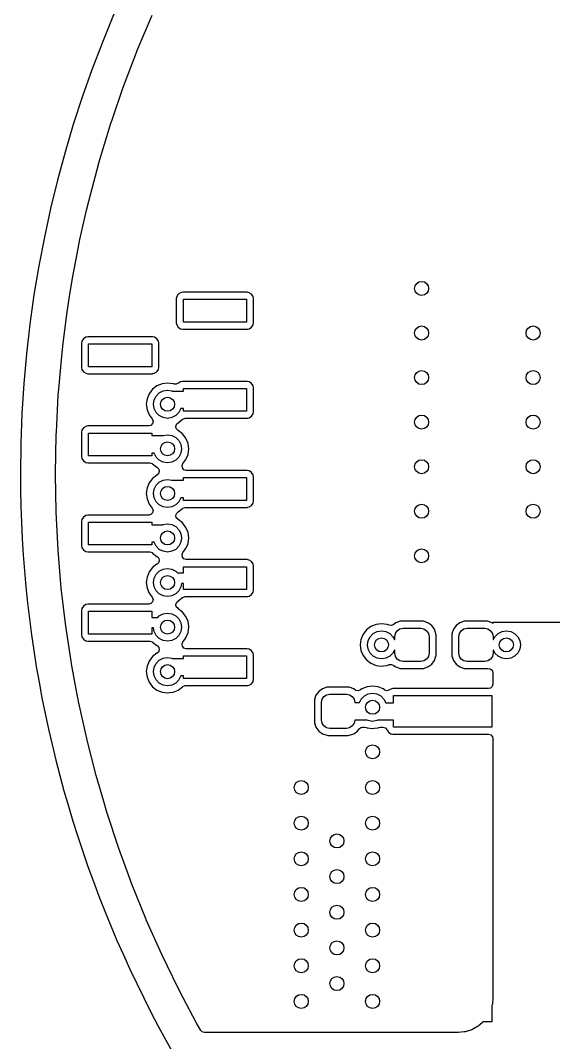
# Model space of a CAD drawing. Extents: x 116 to 183, y -128 to -37.6.
# Drawn here: x 115.95 to 131.14, y -87.28 to -58.15 of the extents above; entities that cross this region are included whole.
import ezdxf

# ---------------------------------------------------------------- set-up
doc = ezdxf.new("R2010")
doc.units = 0
doc.layers.add('BLACK', color=7, linetype='CONTINUOUS')

msp = doc.modelspace()

# ---------------------------------------------------------------- linework, layer by layer
at = {"layer": 'BLACK', "linetype": 'CONTINUOUS'}
for p, q in [((119.267198, -59.025091), (119.699382, -57.994309)), ((118.869291, -60.074081), (119.265647, -59.028977)), ((119.265647, -59.028977), (119.267198, -59.025091)), ((118.57142, -60.949289), (118.867881, -60.078002)), ((118.867881, -60.078002), (118.869291, -60.074081)), ((118.183243, -62.210117), (118.506531, -61.140223)), ((118.506531, -61.140223), (118.507836, -61.136159)), ((118.507836, -61.136159), (118.57142, -60.949289)), ((117.895914, -63.294631), (118.182108, -62.214118)), ((118.182108, -62.214118), (118.183243, -62.210117)), ((117.835603, -63.558547), (117.894907, -63.298719)), ((117.894907, -63.298719), (117.895914, -63.294631)), ((117.646201, -64.388374), (117.835603, -63.558547)), ((117.566737, -64.801448), (117.645324, -64.392547)), ((117.645324, -64.392547), (117.646201, -64.388374)), ((117.434384, -65.490093), (117.566737, -64.801448)), ((117.342508, -66.076247), (117.433652, -65.494287)), ((117.433652, -65.494287), (117.434384, -65.490093)), ((117.260708, -66.598549), (117.342508, -66.076247)), ((120.403131, -66.01777), (120.3915, -66.076247)), ((120.3915, -66.076247), (120.3915, -66.765752)), ((120.403132, -66.017769), (120.403131, -66.01777)), ((120.447447, -65.951447), (120.403132, -66.017769)), ((120.513769, -65.907132), (120.447447, -65.951447)), ((120.51377, -65.907131), (120.513769, -65.907132)), ((120.572247, -65.8955), (120.51377, -65.907131)), ((120.572252, -65.8955), (120.572247, -65.8955)), ((122.411748, -65.8955), (120.572252, -65.8955)), ((120.592, -66.746), (120.592, -66.096)), ((120.592, -66.096), (122.392, -66.096)), ((122.392, -66.096), (122.392, -66.746)), ((122.411752, -65.8955), (122.411748, -65.8955)), ((122.470229, -65.907131), (122.411752, -65.8955)), ((122.47023, -65.907132), (122.470229, -65.907131)), ((122.536552, -65.951447), (122.47023, -65.907132)), ((122.580867, -66.017769), (122.536552, -65.951447)), ((122.580868, -66.01777), (122.580867, -66.017769)), ((122.592499, -66.076247), (122.580868, -66.01777)), ((122.5925, -66.076249), (122.592499, -66.076247)), ((122.5925, -66.76575), (122.5925, -66.076249)), ((117.169847, -67.346247), (117.260127, -66.602726)), ((117.260127, -66.602726), (117.260708, -66.598549)), ((120.3915, -66.765752), (120.403131, -66.824229)), ((120.403131, -66.824229), (120.403132, -66.82423)), ((120.403132, -66.82423), (120.447447, -66.890552)), ((120.447447, -66.890552), (120.513769, -66.934867)), ((120.513769, -66.934867), (120.51377, -66.934868)), ((120.51377, -66.934868), (120.572247, -66.946499)), ((120.572247, -66.946499), (120.57225, -66.9465)), ((120.57225, -66.9465), (120.572252, -66.9465)), ((120.572252, -66.9465), (122.41175, -66.9465)), ((122.392, -66.746), (120.592, -66.746)), ((122.41175, -66.9465), (122.411751, -66.946499)), ((122.411751, -66.946499), (122.426568, -66.943552)), ((122.426568, -66.943552), (122.470229, -66.934868)), ((122.470229, -66.934868), (122.470229, -66.934867)), ((122.470229, -66.934867), (122.470231, -66.934867)), ((122.470231, -66.934867), (122.536552, -66.890552)), ((122.536552, -66.890552), (122.580867, -66.824231)), ((122.580867, -66.824231), (122.580867, -66.824229)), ((122.580867, -66.824229), (122.580868, -66.824229)), ((122.580868, -66.824229), (122.592499, -66.765752)), ((122.592499, -66.765752), (122.5925, -66.76575)), ((117.703131, -67.28777), (117.6915, -67.346247)), ((117.703132, -67.287769), (117.703131, -67.28777)), ((117.747447, -67.221447), (117.703132, -67.287769)), ((117.813769, -67.177132), (117.747447, -67.221447)), ((117.81377, -67.177131), (117.813769, -67.177132)), ((117.872247, -67.1655), (117.81377, -67.177131)), ((117.872252, -67.1655), (117.872247, -67.1655)), ((119.711748, -67.1655), (117.872252, -67.1655)), ((119.711752, -67.1655), (119.711748, -67.1655)), ((119.770229, -67.177131), (119.711752, -67.1655)), ((119.77023, -67.177132), (119.770229, -67.177131)), ((119.836552, -67.221447), (119.77023, -67.177132)), ((119.880867, -67.287769), (119.836552, -67.221447)), ((119.880868, -67.28777), (119.880867, -67.287769)), ((119.892499, -67.346247), (119.880868, -67.28777)), ((117.136098, -67.624199), (117.169847, -67.346247)), ((117.6915, -67.346247), (117.6915, -68.035752)), ((117.892, -68.016), (117.892, -67.366)), ((117.892, -67.366), (119.692, -67.366)), ((119.692, -67.366), (119.692, -68.016)), ((119.8925, -67.346249), (119.892499, -67.346247)), ((119.8925, -68.03575), (119.8925, -67.346249)), ((117.043356, -68.659718), (117.124964, -67.716515)), ((117.124964, -67.716515), (117.125406, -67.712262)), ((117.125406, -67.712262), (117.136098, -67.624199)), ((117.6915, -68.035752), (117.703131, -68.094229)), ((117.703131, -68.094229), (117.703132, -68.09423)), ((117.703132, -68.09423), (117.747447, -68.160552)), ((117.747447, -68.160552), (117.813769, -68.204867)), ((119.692, -68.016), (117.892, -68.016)), ((119.770231, -68.204867), (119.836552, -68.160552)), ((119.836552, -68.160552), (119.880867, -68.094231)), ((119.880867, -68.094231), (119.880867, -68.094229)), ((119.880867, -68.094229), (119.880868, -68.094229)), ((119.880868, -68.094229), (119.892499, -68.035752)), ((119.892499, -68.035752), (119.8925, -68.03575)), ((117.813769, -68.204867), (117.81377, -68.204868)), ((117.81377, -68.204868), (117.872247, -68.216499)), ((117.872247, -68.216499), (117.87225, -68.2165)), ((117.87225, -68.2165), (117.872252, -68.2165)), ((117.872252, -68.2165), (119.71175, -68.2165)), ((119.71175, -68.2165), (119.711751, -68.216499)), ((119.711751, -68.216499), (119.726568, -68.213552)), ((119.726568, -68.213552), (119.770229, -68.204868)), ((119.770229, -68.204868), (119.770229, -68.204867)), ((119.770229, -68.204867), (119.770231, -68.204867)), ((120.513769, -68.447132), (120.45021, -68.489602)), ((120.51377, -68.447131), (120.513769, -68.447132)), ((120.572247, -68.4355), (120.51377, -68.447131)), ((120.572252, -68.4355), (120.572247, -68.4355)), ((122.411748, -68.4355), (120.572252, -68.4355)), ((122.411752, -68.4355), (122.411748, -68.4355)), ((122.470229, -68.447131), (122.411752, -68.4355)), ((122.47023, -68.447132), (122.470229, -68.447131)), ((122.536552, -68.491447), (122.47023, -68.447132)), ((117.028625, -68.829966), (117.043356, -68.659718)), ((119.713718, -68.659718), (119.617463, -68.78516)), ((119.83916, -68.563463), (119.713718, -68.659718)), ((119.985237, -68.502956), (119.83916, -68.563463)), ((119.906886, -68.764393), (120.018393, -68.707577)), ((119.985239, -68.502955), (119.985237, -68.502956)), ((120.141999, -68.482318), (119.985239, -68.502955)), ((120.018393, -68.707577), (120.142, -68.688)), ((120.142001, -68.482318), (120.141999, -68.482318)), ((120.142, -68.688), (120.265607, -68.707577)), ((120.29876, -68.502955), (120.142001, -68.482318)), ((120.265607, -68.707577), (120.272325, -68.711)), ((120.272325, -68.711), (120.592, -68.711)), ((120.306613, -68.50506), (120.29876, -68.502955)), ((120.307001, -68.503609), (120.306613, -68.50506)), ((120.341639, -68.5105), (120.307001, -68.503609)), ((120.381319, -68.5105), (120.341639, -68.5105)), ((120.383533, -68.51048), (120.381319, -68.5105)), ((120.45021, -68.489602), (120.383533, -68.51048)), ((120.592, -68.711), (120.592, -68.636)), ((120.592, -68.636), (122.392, -68.636)), ((122.392, -68.636), (122.392, -69.286)), ((122.580867, -68.557769), (122.536552, -68.491447)), ((122.580868, -68.55777), (122.580867, -68.557769)), ((122.592499, -68.616247), (122.580868, -68.55777)), ((122.5925, -68.616249), (122.592499, -68.616247)), ((122.5925, -69.30575), (122.5925, -68.616249)), ((116.973803, -69.886247), (117.028329, -68.834227)), ((117.028329, -68.834227), (117.028625, -68.829966)), ((119.556955, -68.931239), (119.536318, -69.087998)), ((119.556956, -68.931237), (119.556955, -68.931239)), ((119.617463, -68.78516), (119.556956, -68.931237)), ((119.742, -69.088), (119.761577, -68.964393)), ((119.761577, -68.964393), (119.818393, -68.852886)), ((119.818393, -68.852886), (119.906886, -68.764393)), ((119.536318, -69.087998), (119.536318, -69.088001)), ((119.536318, -69.088001), (119.556955, -69.24476)), ((119.556955, -69.24476), (119.556956, -69.244762)), ((119.556956, -69.244762), (119.617464, -69.390842)), ((119.761577, -69.211607), (119.742, -69.088)), ((119.818393, -69.323114), (119.761577, -69.211607)), ((119.906886, -69.411607), (119.818393, -69.323114)), ((120.465607, -69.323114), (120.377114, -69.411607)), ((120.522423, -69.211607), (120.465607, -69.323114)), ((120.522519, -69.211), (120.522423, -69.211607)), ((120.592, -69.211), (120.522519, -69.211)), ((120.592, -69.286), (120.592, -69.211)), ((122.392, -69.286), (120.592, -69.286)), ((122.580868, -69.364229), (122.592499, -69.305752)), ((122.592499, -69.305752), (122.5925, -69.30575)), ((119.617464, -69.390842), (119.705839, -69.506014)), ((119.705839, -69.506014), (119.731033, -69.571183)), ((119.731033, -69.571183), (119.716995, -69.639628)), ((120.018393, -69.468423), (119.906886, -69.411607)), ((120.142, -69.488), (120.018393, -69.468423)), ((120.265607, -69.468423), (120.142, -69.488)), ((120.377114, -69.411607), (120.265607, -69.468423)), ((120.404037, -69.646352), (120.439515, -69.61561)), ((120.439515, -69.61561), (120.444828, -69.612541)), ((120.444828, -69.612541), (120.444841, -69.612536)), ((120.444841, -69.612536), (120.570282, -69.516282)), ((120.570282, -69.516282), (120.570284, -69.516278)), ((120.570284, -69.516278), (120.575699, -69.512124)), ((120.575699, -69.512124), (120.640868, -69.48693)), ((120.640868, -69.48693), (120.651186, -69.4865)), ((120.651186, -69.4865), (122.41175, -69.4865)), ((122.41175, -69.4865), (122.411751, -69.486499)), ((122.411751, -69.486499), (122.426568, -69.483552)), ((122.426568, -69.483552), (122.470229, -69.474868)), ((122.470229, -69.474868), (122.470229, -69.474867)), ((122.470229, -69.474867), (122.470231, -69.474867)), ((122.470231, -69.474867), (122.536552, -69.430552)), ((122.536552, -69.430552), (122.580867, -69.364231)), ((122.580867, -69.364231), (122.580867, -69.364229)), ((122.580867, -69.364229), (122.580868, -69.364229)), ((116.970478, -69.950393), (116.973803, -69.886252)), ((116.973803, -69.886252), (116.973803, -69.886247)), ((117.703131, -69.82777), (117.6915, -69.886247)), ((117.6915, -69.886247), (117.6915, -70.575752)), ((117.703132, -69.827769), (117.703131, -69.82777)), ((117.747447, -69.761447), (117.703132, -69.827769)), ((117.813769, -69.717132), (117.747447, -69.761447)), ((117.81377, -69.717131), (117.813769, -69.717132)), ((117.872247, -69.7055), (117.81377, -69.717131)), ((119.607463, -69.7055), (117.872247, -69.7055)), ((117.892, -70.556), (117.892, -69.906)), ((117.892, -69.906), (119.692, -69.906)), ((119.668181, -69.689617), (119.607463, -69.7055)), ((119.716995, -69.639628), (119.668181, -69.689617)), ((119.692, -69.906), (119.692, -69.981)), ((120.378072, -69.711218), (120.404037, -69.646352)), ((120.391298, -69.779825), (120.378072, -69.711218)), ((120.439515, -69.83039), (120.391298, -69.779825)), ((120.444834, -69.833461), (120.439515, -69.83039)), ((120.444841, -69.833464), (120.444834, -69.833461)), ((120.570282, -69.929718), (120.444841, -69.833464)), ((116.951038, -71.072153), (116.97033, -69.954659)), ((116.97033, -69.954659), (116.970478, -69.950393)), ((119.692, -69.981), (120.011675, -69.981)), ((120.011675, -69.981), (120.018393, -69.977577)), ((120.018393, -69.977577), (120.142, -69.958)), ((120.142, -69.958), (120.265607, -69.977577)), ((120.265607, -69.977577), (120.377114, -70.034393)), ((120.377114, -70.034393), (120.465607, -70.122886)), ((120.465607, -70.122886), (120.522423, -70.234393)), ((120.666536, -70.055159), (120.570282, -69.929718)), ((120.727044, -70.201238), (120.666536, -70.055159)), ((120.747682, -70.358), (120.727044, -70.201238)), ((119.761481, -70.481), (119.692, -70.481)), ((119.692, -70.481), (119.692, -70.556)), ((119.761577, -70.481607), (119.761481, -70.481)), ((119.818393, -70.593114), (119.761577, -70.481607)), ((120.522423, -70.481607), (120.465607, -70.593114)), ((120.522423, -70.234393), (120.542, -70.358)), ((120.542, -70.358), (120.522423, -70.481607)), ((120.727044, -70.514762), (120.747682, -70.358)), ((117.6915, -70.575752), (117.703131, -70.634229)), ((117.703131, -70.634229), (117.703132, -70.63423)), ((117.703132, -70.63423), (117.747447, -70.700552)), ((117.747447, -70.700552), (117.813769, -70.744867)), ((117.813769, -70.744867), (117.81377, -70.744868)), ((117.81377, -70.744868), (117.872247, -70.756499)), ((117.872247, -70.756499), (117.87225, -70.7565)), ((117.87225, -70.7565), (117.872252, -70.7565)), ((117.872252, -70.7565), (119.632814, -70.7565)), ((119.692, -70.556), (117.892, -70.556)), ((119.632814, -70.7565), (119.699853, -70.776185)), ((119.699853, -70.776185), (119.708301, -70.782124)), ((119.708301, -70.782124), (119.713715, -70.786278)), ((119.713715, -70.786278), (119.713718, -70.786282)), ((119.713718, -70.786282), (119.839159, -70.882536)), ((119.906886, -70.681607), (119.818393, -70.593114)), ((120.018393, -70.738423), (119.906886, -70.681607)), ((120.142, -70.758), (120.018393, -70.738423)), ((120.265607, -70.738423), (120.142, -70.758)), ((120.377114, -70.681607), (120.265607, -70.738423)), ((120.465607, -70.593114), (120.377114, -70.681607)), ((120.553799, -70.833853), (120.578161, -70.776014)), ((120.578161, -70.776014), (120.666535, -70.660842)), ((120.666534, -70.660842), (120.666536, -70.660841)), ((120.666535, -70.660842), (120.666534, -70.660842)), ((120.666536, -70.660841), (120.727044, -70.514762)), ((116.951038, -71.076268), (116.951038, -71.072153)), ((116.969097, -72.15561), (116.951038, -71.076268)), ((119.839159, -70.882536), (119.839166, -70.882541)), ((119.839166, -70.882541), (119.844487, -70.885613)), ((119.844487, -70.885613), (119.892703, -70.936179)), ((119.879959, -71.069651), (119.844487, -71.100387)), ((119.905927, -71.004786), (119.879959, -71.069651)), ((119.892703, -70.936179), (119.905927, -71.004786)), ((120.563743, -70.903011), (120.553799, -70.833853)), ((120.609498, -70.955815), (120.563743, -70.903011)), ((120.676537, -70.9755), (120.609498, -70.955815)), ((122.411748, -70.9755), (120.676537, -70.9755)), ((122.411752, -70.9755), (122.411748, -70.9755)), ((122.470229, -70.987131), (122.411752, -70.9755)), ((122.47023, -70.987132), (122.470229, -70.987131)), ((122.536552, -71.031447), (122.47023, -70.987132)), ((122.580867, -71.097769), (122.536552, -71.031447)), ((119.617463, -71.32516), (119.556956, -71.471237)), ((119.713718, -71.199718), (119.617463, -71.32516)), ((119.839166, -71.103458), (119.713718, -71.199718)), ((119.818393, -71.392886), (119.906886, -71.304393)), ((119.844487, -71.100387), (119.839166, -71.103458)), ((119.906886, -71.304393), (120.018393, -71.247577)), ((120.018393, -71.247577), (120.142, -71.228)), ((120.142, -71.228), (120.265607, -71.247577)), ((120.265607, -71.247577), (120.272325, -71.251)), ((120.272325, -71.251), (120.592, -71.251)), ((120.592, -71.251), (120.592, -71.176)), ((120.592, -71.176), (122.392, -71.176)), ((122.392, -71.176), (122.392, -71.826)), ((122.580868, -71.09777), (122.580867, -71.097769)), ((122.592499, -71.156247), (122.580868, -71.09777)), ((122.5925, -71.156249), (122.592499, -71.156247)), ((122.5925, -71.84575), (122.5925, -71.156249)), ((119.556955, -71.471239), (119.536318, -71.627998)), ((119.536318, -71.627998), (119.536318, -71.628001)), ((119.536318, -71.628001), (119.556955, -71.78476)), ((119.556956, -71.471237), (119.556955, -71.471239)), ((119.742, -71.628), (119.761577, -71.504393)), ((119.761577, -71.751607), (119.742, -71.628)), ((119.761577, -71.504393), (119.818393, -71.392886)), ((119.556955, -71.78476), (119.556956, -71.784762)), ((119.556956, -71.784762), (119.617464, -71.930842)), ((119.617464, -71.930842), (119.705839, -72.046014)), ((119.818393, -71.863114), (119.761577, -71.751607)), ((119.906886, -71.951607), (119.818393, -71.863114)), ((120.018393, -72.008423), (119.906886, -71.951607)), ((120.377114, -71.951607), (120.265607, -72.008423)), ((120.465607, -71.863114), (120.377114, -71.951607)), ((120.522423, -71.751607), (120.465607, -71.863114)), ((120.522519, -71.751), (120.522423, -71.751607)), ((120.592, -71.751), (120.522519, -71.751)), ((120.592, -71.826), (120.592, -71.751)), ((122.392, -71.826), (120.592, -71.826)), ((122.536552, -71.970552), (122.580867, -71.904231)), ((122.580867, -71.904231), (122.580867, -71.904229)), ((122.580867, -71.904229), (122.580868, -71.904229)), ((122.580868, -71.904229), (122.592499, -71.845752)), ((122.592499, -71.845752), (122.5925, -71.84575)), ((116.969161, -72.159449), (116.969097, -72.15561)), ((116.969299, -72.163573), (116.969161, -72.159449)), ((117.023646, -73.245516), (116.969299, -72.163573)), ((117.872247, -72.2455), (117.81377, -72.257131)), ((119.607463, -72.2455), (117.872247, -72.2455)), ((119.668181, -72.229617), (119.607463, -72.2455)), ((119.716995, -72.179628), (119.668181, -72.229617)), ((119.705839, -72.046014), (119.731033, -72.111183)), ((119.731033, -72.111183), (119.716995, -72.179628)), ((120.142, -72.028), (120.018393, -72.008423)), ((120.265607, -72.008423), (120.142, -72.028)), ((120.378072, -72.251218), (120.404037, -72.186352)), ((120.404037, -72.186352), (120.439515, -72.15561)), ((120.439515, -72.15561), (120.444828, -72.152541)), ((120.444828, -72.152541), (120.444841, -72.152536)), ((120.444841, -72.152536), (120.570282, -72.056282)), ((120.570282, -72.056282), (120.570284, -72.056278)), ((120.570284, -72.056278), (120.575699, -72.052124)), ((120.575699, -72.052124), (120.640868, -72.02693)), ((120.640868, -72.02693), (120.651186, -72.0265)), ((120.651186, -72.0265), (122.41175, -72.0265)), ((122.41175, -72.0265), (122.411751, -72.026499)), ((122.411751, -72.026499), (122.426568, -72.023552)), ((122.426568, -72.023552), (122.470229, -72.014868)), ((122.470229, -72.014868), (122.470229, -72.014867)), ((122.470229, -72.014867), (122.470231, -72.014867)), ((122.470231, -72.014867), (122.536552, -71.970552)), ((117.703131, -72.36777), (117.6915, -72.426247)), ((117.6915, -72.426247), (117.6915, -73.115752)), ((117.703132, -72.367769), (117.703131, -72.36777)), ((117.747447, -72.301447), (117.703132, -72.367769)), ((117.813769, -72.257132), (117.747447, -72.301447)), ((117.81377, -72.257131), (117.813769, -72.257132)), ((117.892, -73.096), (117.892, -72.446)), ((117.892, -72.446), (119.692, -72.446)), ((119.692, -72.446), (119.692, -72.521)), ((119.692, -72.521), (120.011675, -72.521)), ((120.011675, -72.521), (120.018393, -72.517577)), ((120.018393, -72.517577), (120.142, -72.498)), ((120.142, -72.498), (120.265607, -72.517577)), ((120.265607, -72.517577), (120.377114, -72.574393)), ((120.391298, -72.319825), (120.378072, -72.251218)), ((120.439515, -72.37039), (120.391298, -72.319825)), ((120.444834, -72.373461), (120.439515, -72.37039)), ((120.444841, -72.373464), (120.444834, -72.373461)), ((120.570282, -72.469718), (120.444841, -72.373464)), ((120.666536, -72.595159), (120.570282, -72.469718)), ((120.377114, -72.574393), (120.465607, -72.662886)), ((120.465607, -72.662886), (120.522423, -72.774393)), ((120.522423, -72.774393), (120.542, -72.898)), ((120.727044, -72.741238), (120.666536, -72.595159)), ((120.747682, -72.898), (120.727044, -72.741238)), ((117.6915, -73.115752), (117.703131, -73.174229)), ((119.692, -73.096), (117.892, -73.096)), ((119.761481, -73.021), (119.692, -73.021)), ((119.692, -73.021), (119.692, -73.096)), ((119.761577, -73.021607), (119.761481, -73.021)), ((119.818393, -73.133114), (119.761577, -73.021607)), ((120.522423, -73.021607), (120.465607, -73.133114)), ((120.542, -72.898), (120.522423, -73.021607)), ((120.666536, -73.200841), (120.727044, -73.054762)), ((120.727044, -73.054762), (120.747682, -72.898)), ((117.023917, -73.249558), (117.023646, -73.245516)), ((117.114427, -74.329043), (117.023917, -73.249558)), ((117.703131, -73.174229), (117.703132, -73.17423)), ((117.703132, -73.17423), (117.747447, -73.240552)), ((117.747447, -73.240552), (117.813769, -73.284867)), ((117.813769, -73.284867), (117.81377, -73.284868)), ((117.81377, -73.284868), (117.872247, -73.296499)), ((117.872247, -73.296499), (117.87225, -73.2965)), ((117.87225, -73.2965), (117.872252, -73.2965)), ((117.872252, -73.2965), (119.632814, -73.2965)), ((119.632814, -73.2965), (119.699853, -73.316185)), ((119.699853, -73.316185), (119.708301, -73.322124)), ((119.708301, -73.322124), (119.713715, -73.326278)), ((119.713715, -73.326278), (119.713718, -73.326282)), ((119.713718, -73.326282), (119.839159, -73.422536)), ((119.906886, -73.221607), (119.818393, -73.133114)), ((120.018393, -73.278423), (119.906886, -73.221607)), ((120.142, -73.298), (120.018393, -73.278423)), ((120.265607, -73.278423), (120.142, -73.298)), ((120.377114, -73.221607), (120.265607, -73.278423)), ((120.465607, -73.133114), (120.377114, -73.221607)), ((120.553799, -73.373853), (120.578161, -73.316014)), ((120.563743, -73.443011), (120.553799, -73.373853)), ((120.578161, -73.316014), (120.629117, -73.249607)), ((120.629117, -73.249607), (120.666536, -73.200841)), ((119.839166, -73.643458), (119.713718, -73.739718)), ((119.839159, -73.422536), (119.839166, -73.422541)), ((119.839166, -73.422541), (119.844487, -73.425613)), ((119.844487, -73.640387), (119.839166, -73.643458)), ((119.844487, -73.425613), (119.892703, -73.476179)), ((119.879959, -73.609651), (119.844487, -73.640387)), ((119.905927, -73.544786), (119.879959, -73.609651)), ((119.892703, -73.476179), (119.905927, -73.544786)), ((120.609498, -73.495815), (120.563743, -73.443011)), ((120.676537, -73.5155), (120.609498, -73.495815)), ((122.411748, -73.5155), (120.676537, -73.5155)), ((122.411752, -73.5155), (122.411748, -73.5155)), ((122.470229, -73.527131), (122.411752, -73.5155)), ((122.47023, -73.527132), (122.470229, -73.527131)), ((122.536552, -73.571447), (122.47023, -73.527132)), ((122.580867, -73.637769), (122.536552, -73.571447)), ((122.580868, -73.63777), (122.580867, -73.637769)), ((122.592499, -73.696247), (122.580868, -73.63777)), ((122.5925, -73.696249), (122.592499, -73.696247)), ((122.5925, -74.38575), (122.5925, -73.696249)), ((119.617463, -73.86516), (119.556956, -74.011237)), ((119.713718, -73.739718), (119.617463, -73.86516)), ((119.761577, -74.044393), (119.818393, -73.932886)), ((119.818393, -73.932886), (119.906886, -73.844393)), ((119.906886, -73.844393), (120.018393, -73.787577)), ((120.018393, -73.787577), (120.142, -73.768)), ((120.142, -73.768), (120.265607, -73.787577)), ((120.265607, -73.787577), (120.377114, -73.844393)), ((120.377114, -73.844393), (120.423721, -73.891)), ((120.423721, -73.891), (120.592, -73.891)), ((120.592, -73.891), (120.592, -73.716)), ((120.592, -73.716), (122.392, -73.716)), ((122.392, -73.716), (122.392, -74.366)), ((119.556955, -74.011239), (119.536318, -74.167998)), ((119.536318, -74.167998), (119.536318, -74.168001)), ((119.536318, -74.168001), (119.556955, -74.32476)), ((119.556956, -74.011237), (119.556955, -74.011239)), ((119.742, -74.168), (119.761577, -74.044393)), ((119.761577, -74.291607), (119.742, -74.168)), ((120.538357, -74.191), (120.522423, -74.291607)), ((120.592, -74.191), (120.538357, -74.191)), ((120.592, -74.366), (120.592, -74.191)), ((117.114834, -74.333093), (117.114427, -74.329043)), ((117.241413, -75.40901), (117.114834, -74.333093)), ((119.556955, -74.32476), (119.556956, -74.324762)), ((119.556956, -74.324762), (119.617464, -74.470842)), ((119.617464, -74.470842), (119.705839, -74.586014)), ((119.818393, -74.403114), (119.761577, -74.291607)), ((119.906886, -74.491607), (119.818393, -74.403114)), ((120.018393, -74.548423), (119.906886, -74.491607)), ((120.142, -74.568), (120.018393, -74.548423)), ((120.265607, -74.548423), (120.142, -74.568)), ((120.377114, -74.491607), (120.265607, -74.548423)), ((120.465607, -74.403114), (120.377114, -74.491607)), ((120.522423, -74.291607), (120.465607, -74.403114)), ((120.575699, -74.592124), (120.640868, -74.56693)), ((122.392, -74.366), (120.592, -74.366)), ((120.640868, -74.56693), (120.651186, -74.5665)), ((120.651186, -74.5665), (122.41175, -74.5665)), ((122.41175, -74.5665), (122.411751, -74.566499)), ((122.411751, -74.566499), (122.426568, -74.563552)), ((122.426568, -74.563552), (122.470229, -74.554868)), ((122.470229, -74.554868), (122.470229, -74.554867)), ((122.470229, -74.554867), (122.470231, -74.554867)), ((122.470231, -74.554867), (122.536552, -74.510552)), ((122.536552, -74.510552), (122.580867, -74.444231)), ((122.580867, -74.444231), (122.580867, -74.444229)), ((122.580867, -74.444229), (122.580868, -74.444229)), ((122.580868, -74.444229), (122.592499, -74.385752)), ((122.592499, -74.385752), (122.5925, -74.38575)), ((117.747447, -74.841447), (117.703132, -74.907769)), ((117.813769, -74.797132), (117.747447, -74.841447)), ((117.81377, -74.797131), (117.813769, -74.797132)), ((117.872247, -74.7855), (117.81377, -74.797131)), ((119.607463, -74.7855), (117.872247, -74.7855)), ((119.668181, -74.769617), (119.607463, -74.7855)), ((119.716995, -74.719628), (119.668181, -74.769617)), ((119.705839, -74.586014), (119.731033, -74.651183)), ((119.731033, -74.651183), (119.716995, -74.719628)), ((120.378072, -74.791218), (120.404037, -74.726352)), ((120.391298, -74.859825), (120.378072, -74.791218)), ((120.439515, -74.91039), (120.391298, -74.859825)), ((120.404037, -74.726352), (120.439515, -74.69561)), ((120.439515, -74.69561), (120.444828, -74.692541)), ((120.444828, -74.692541), (120.444841, -74.692536)), ((120.444841, -74.692536), (120.570282, -74.596282)), ((120.570282, -74.596282), (120.570284, -74.596278)), ((120.570284, -74.596278), (120.575699, -74.592124)), ((117.703131, -74.90777), (117.6915, -74.966247)), ((117.6915, -74.966247), (117.6915, -75.655752)), ((117.703132, -74.907769), (117.703131, -74.90777)), ((117.892, -75.636), (117.892, -74.986)), ((117.892, -74.986), (119.692, -74.986)), ((119.692, -74.986), (119.692, -75.161)), ((119.692, -75.161), (119.860279, -75.161)), ((119.860279, -75.161), (119.906886, -75.114393)), ((119.906886, -75.114393), (120.018393, -75.057577)), ((120.018393, -75.057577), (120.142, -75.038)), ((120.142, -75.038), (120.265607, -75.057577)), ((120.265607, -75.057577), (120.377114, -75.114393)), ((120.377114, -75.114393), (120.465607, -75.202886)), ((120.444834, -74.913461), (120.439515, -74.91039)), ((120.444841, -74.913464), (120.444834, -74.913461)), ((120.570282, -75.009718), (120.444841, -74.913464)), ((120.666536, -75.135159), (120.570282, -75.009718)), ((120.727044, -75.281238), (120.666536, -75.135159)), ((117.241956, -75.41304), (117.241413, -75.40901)), ((117.392477, -76.405159), (117.241956, -75.41304)), ((120.465607, -75.202886), (120.522423, -75.314393)), ((120.522423, -75.314393), (120.542, -75.438)), ((120.542, -75.438), (120.522423, -75.561607)), ((120.727044, -75.281239), (120.727044, -75.281238)), ((120.744401, -75.413081), (120.727044, -75.281239)), ((120.727044, -75.594762), (120.747682, -75.438)), ((120.747682, -75.438), (120.744401, -75.413081)), ((125.93516, -75.421463), (125.809718, -75.517718)), ((126.081237, -75.360956), (125.93516, -75.421463)), ((126.081239, -75.360955), (126.081237, -75.360956)), ((126.237999, -75.340318), (126.081239, -75.360955)), ((126.238001, -75.340318), (126.237999, -75.340318)), ((126.39476, -75.360955), (126.238001, -75.340318)), ((126.394765, -75.360957), (126.39476, -75.360955)), ((126.45305, -75.385099), (126.394765, -75.360957)), ((126.508505, -75.394279), (126.45305, -75.385099)), ((126.574134, -75.370309), (126.508505, -75.394279)), ((126.646523, -75.316884), (126.574134, -75.370309)), ((126.77115, -75.273274), (126.646523, -75.316884)), ((126.80074, -75.2705), (126.77115, -75.273274)), ((126.800744, -75.2705), (126.80074, -75.2705)), ((127.406256, -75.2705), (126.800744, -75.2705)), ((127.40626, -75.2705), (127.406256, -75.2705)), ((127.435849, -75.273274), (127.40626, -75.2705)), ((127.560476, -75.316884), (127.435848, -75.273274)), ((127.435848, -75.273274), (127.435849, -75.273274)), ((127.66671, -75.395288), (127.560476, -75.316884)), ((127.666711, -75.395289), (127.66671, -75.395288)), ((127.745115, -75.501523), (127.666711, -75.395289)), ((128.365288, -75.395289), (128.286884, -75.501523)), ((128.365289, -75.395288), (128.365288, -75.395289)), ((128.471523, -75.316884), (128.365289, -75.395288)), ((128.59615, -75.273274), (128.471523, -75.316884)), ((128.62574, -75.2705), (128.59615, -75.273274)), ((128.625744, -75.2705), (128.62574, -75.2705)), ((129.231256, -75.2705), (128.625744, -75.2705)), ((129.23126, -75.2705), (129.231256, -75.2705)), ((129.260849, -75.273274), (129.23126, -75.2705)), ((129.385474, -75.316883), (129.260848, -75.273274)), ((129.260848, -75.273274), (129.260849, -75.273274)), ((129.413, -75.337198), (129.385474, -75.316883)), ((133.613907, -75.311), (129.413, -75.311)), ((129.413, -75.311), (129.413, -75.337198)), ((117.6915, -75.655752), (117.703131, -75.714229)), ((117.703131, -75.714229), (117.703132, -75.71423)), ((117.703132, -75.71423), (117.747447, -75.780552)), ((119.692, -75.636), (117.892, -75.636)), ((119.745643, -75.461), (119.692, -75.461)), ((119.692, -75.461), (119.692, -75.636)), ((119.761577, -75.561607), (119.745643, -75.461)), ((119.818393, -75.673114), (119.761577, -75.561607)), ((119.906886, -75.761607), (119.818393, -75.673114)), ((120.465607, -75.673114), (120.377114, -75.761607)), ((120.522423, -75.561607), (120.465607, -75.673114)), ((120.6294, -75.789238), (120.666536, -75.740841)), ((120.666536, -75.740841), (120.727044, -75.594762)), ((125.713463, -75.64316), (125.652956, -75.789237)), ((125.809718, -75.517718), (125.713463, -75.64316)), ((125.857577, -75.822393), (125.914393, -75.710886)), ((125.914393, -75.710886), (126.002886, -75.622393)), ((126.002886, -75.622393), (126.114393, -75.565577)), ((126.114393, -75.565577), (126.238, -75.546)), ((126.238, -75.546), (126.361607, -75.565577)), ((126.361607, -75.565577), (126.473114, -75.622393)), ((126.473114, -75.622393), (126.561607, -75.710886)), ((126.561607, -75.710886), (126.604975, -75.796)), ((126.616, -75.7085), (126.634079, -75.617613)), ((126.616, -75.796), (126.616, -75.7085)), ((126.634079, -75.617613), (126.685562, -75.540562)), ((126.685562, -75.540562), (126.762613, -75.489079)), ((126.762613, -75.489079), (126.8535, -75.471)), ((126.8535, -75.471), (127.3535, -75.471)), ((127.3535, -75.471), (127.444387, -75.489079)), ((127.444387, -75.489079), (127.521438, -75.540562)), ((127.521438, -75.540562), (127.572921, -75.617613)), ((127.572921, -75.617613), (127.591, -75.7085)), ((127.591, -75.7085), (127.591, -76.1835)), ((127.777741, -75.594762), (127.745115, -75.501523)), ((127.788725, -75.626151), (127.777741, -75.594762)), ((127.7915, -75.655744), (127.788725, -75.626151)), ((127.7915, -76.236256), (127.7915, -75.655744)), ((128.243274, -75.62615), (128.2405, -75.655739)), ((128.2405, -75.655739), (128.2405, -76.23626)), ((128.286884, -75.501523), (128.243274, -75.62615)), ((128.441, -75.7085), (128.459079, -75.617613)), ((128.441, -76.1835), (128.441, -75.7085)), ((128.459079, -75.617613), (128.510562, -75.540562)), ((128.510562, -75.540562), (128.587613, -75.489079)), ((128.587613, -75.489079), (128.6785, -75.471)), ((128.6785, -75.471), (129.1785, -75.471)), ((129.1785, -75.471), (129.269387, -75.489079)), ((129.269387, -75.489079), (129.346438, -75.540562)), ((129.346438, -75.540562), (129.397921, -75.617613)), ((129.397921, -75.617613), (129.416, -75.7085)), ((129.416, -75.7085), (129.416, -75.796)), ((129.427025, -75.796), (129.470393, -75.710886)), ((129.470393, -75.710886), (129.558886, -75.622393)), ((129.558886, -75.622393), (129.670393, -75.565577)), ((129.670393, -75.565577), (129.794, -75.546)), ((129.794, -75.546), (129.917607, -75.565577)), ((129.917607, -75.565577), (130.029114, -75.622393)), ((130.029114, -75.622393), (130.117607, -75.710886)), ((130.117607, -75.710886), (130.174423, -75.822393)), ((117.747447, -75.780552), (117.813769, -75.824867)), ((117.813769, -75.824867), (117.81377, -75.824868)), ((117.81377, -75.824868), (117.872247, -75.836499)), ((117.872247, -75.836499), (117.87225, -75.8365)), ((117.87225, -75.8365), (117.872252, -75.8365)), ((117.872252, -75.8365), (119.632814, -75.8365)), ((119.632814, -75.8365), (119.699853, -75.856185)), ((119.699853, -75.856185), (119.708301, -75.862124)), ((119.708301, -75.862124), (119.713715, -75.866278)), ((119.713715, -75.866278), (119.713718, -75.866282)), ((119.713718, -75.866282), (119.839159, -75.962536)), ((119.839159, -75.962536), (119.839166, -75.962541)), ((119.839166, -75.962541), (119.844487, -75.965613)), ((119.844487, -75.965613), (119.892703, -76.016179)), ((119.892703, -76.016179), (119.905927, -76.084786)), ((120.018393, -75.818423), (119.906886, -75.761607)), ((120.142, -75.838), (120.018393, -75.818423)), ((120.265607, -75.818423), (120.142, -75.838)), ((120.377114, -75.761607), (120.265607, -75.818423)), ((120.553799, -75.913853), (120.578161, -75.856014)), ((120.558421, -75.945998), (120.553799, -75.913853)), ((120.563743, -75.983011), (120.558421, -75.945998)), ((120.609498, -76.035815), (120.563743, -75.983011)), ((120.578161, -75.856014), (120.6294, -75.789238)), ((125.652955, -75.789239), (125.632318, -75.945998)), ((125.632318, -75.945998), (125.632318, -75.946001)), ((125.632318, -75.946001), (125.652955, -76.10276)), ((125.652956, -75.789237), (125.652955, -75.789239)), ((125.838, -75.946), (125.857577, -75.822393)), ((125.857577, -76.069607), (125.838, -75.946)), ((126.604975, -75.796), (126.616, -75.796)), ((129.416, -75.796), (129.427025, -75.796)), ((130.174423, -75.822393), (130.194, -75.946)), ((130.194, -75.946), (130.174423, -76.069607)), ((119.713718, -76.279718), (119.617463, -76.40516)), ((119.839166, -76.183458), (119.713718, -76.279718)), ((119.844487, -76.180387), (119.839166, -76.183458)), ((119.879959, -76.149651), (119.844487, -76.180387)), ((119.905927, -76.084786), (119.879959, -76.149651)), ((120.018393, -76.327577), (120.142, -76.308)), ((120.142, -76.308), (120.265607, -76.327577)), ((120.592, -76.331), (120.592, -76.256)), ((120.592, -76.256), (122.392, -76.256)), ((120.676537, -76.0555), (120.609498, -76.035815)), ((122.411748, -76.0555), (120.676537, -76.0555)), ((122.392, -76.256), (122.392, -76.906)), ((122.411752, -76.0555), (122.411748, -76.0555)), ((122.470229, -76.067131), (122.411752, -76.0555)), ((122.47023, -76.067132), (122.470229, -76.067131)), ((122.536552, -76.111447), (122.47023, -76.067132)), ((122.580867, -76.177769), (122.536552, -76.111447)), ((122.580868, -76.17777), (122.580867, -76.177769)), ((122.592499, -76.236247), (122.580868, -76.17777)), ((122.5925, -76.236249), (122.592499, -76.236247)), ((122.5925, -76.92575), (122.5925, -76.236249)), ((125.652955, -76.10276), (125.652956, -76.102762)), ((125.652956, -76.102762), (125.713464, -76.248841)), ((125.713464, -76.248841), (125.809718, -76.374282)), ((125.914393, -76.181114), (125.857577, -76.069607)), ((126.002886, -76.269607), (125.914393, -76.181114)), ((126.114393, -76.326423), (126.002886, -76.269607)), ((126.238, -76.346), (126.114393, -76.326423)), ((126.361607, -76.326423), (126.238, -76.346)), ((126.473114, -76.269607), (126.361607, -76.326423)), ((126.561607, -76.181114), (126.473114, -76.269607)), ((126.604975, -76.096), (126.561607, -76.181114)), ((126.616, -76.096), (126.604975, -76.096)), ((126.616, -76.1835), (126.616, -76.096)), ((126.634079, -76.274387), (126.616, -76.1835)), ((126.685562, -76.351438), (126.634079, -76.274387)), ((127.572921, -76.274387), (127.521438, -76.351438)), ((127.591, -76.1835), (127.572921, -76.274387)), ((127.745116, -76.390475), (127.788725, -76.265849)), ((127.788725, -76.265849), (127.7915, -76.236256)), ((128.2405, -76.23626), (128.243274, -76.265849)), ((128.243274, -76.265849), (128.286884, -76.390476)), ((128.459079, -76.274387), (128.441, -76.1835)), ((128.510562, -76.351438), (128.459079, -76.274387)), ((129.397921, -76.274387), (129.346438, -76.351438)), ((129.416, -76.1835), (129.397921, -76.274387)), ((129.427025, -76.096), (129.416, -76.096)), ((129.416, -76.096), (129.416, -76.1835)), ((129.470393, -76.181114), (129.427025, -76.096)), ((129.558886, -76.269607), (129.470393, -76.181114)), ((129.670393, -76.326423), (129.558886, -76.269607)), ((129.794, -76.346), (129.670393, -76.326423)), ((129.917607, -76.326423), (129.794, -76.346)), ((130.029114, -76.269607), (129.917607, -76.326423)), ((130.117607, -76.181114), (130.029114, -76.269607)), ((130.174423, -76.069607), (130.117607, -76.181114)), ((117.404445, -76.484043), (117.392477, -76.405159)), ((117.405133, -76.488118), (117.404445, -76.484043)), ((117.558799, -77.313682), (117.405133, -76.488118)), ((119.556955, -76.551239), (119.536318, -76.707998)), ((119.556956, -76.551237), (119.556955, -76.551239)), ((119.617463, -76.40516), (119.556956, -76.551237)), ((119.742, -76.708), (119.761577, -76.584393)), ((119.761577, -76.584393), (119.818393, -76.472886)), ((119.818393, -76.472886), (119.906886, -76.384393)), ((119.906886, -76.384393), (120.018393, -76.327577)), ((120.265607, -76.327577), (120.272325, -76.331)), ((120.272325, -76.331), (120.592, -76.331)), ((125.809718, -76.374282), (125.935159, -76.470536)), ((125.935159, -76.470536), (126.081238, -76.531044)), ((126.081238, -76.531044), (126.159619, -76.541363)), ((126.159619, -76.541363), (126.237999, -76.551682)), ((126.237999, -76.551682), (126.238, -76.551682)), ((126.238, -76.551682), (126.238001, -76.551682)), ((126.238001, -76.551682), (126.290254, -76.544802)), ((126.290254, -76.544802), (126.394762, -76.531044)), ((126.394762, -76.531044), (126.45305, -76.506899)), ((126.45305, -76.506899), (126.522518, -76.499431)), ((126.522518, -76.499431), (126.574135, -76.52169)), ((126.574135, -76.52169), (126.646525, -76.575116)), ((126.646525, -76.575116), (126.771151, -76.618725)), ((126.762613, -76.402921), (126.685562, -76.351438)), ((126.8535, -76.421), (126.762613, -76.402921)), ((127.3535, -76.421), (126.8535, -76.421)), ((127.444387, -76.402921), (127.3535, -76.421)), ((127.437861, -76.618021), (127.560475, -76.575116)), ((127.521438, -76.351438), (127.444387, -76.402921)), ((127.560475, -76.575116), (127.666711, -76.496711)), ((127.666711, -76.496711), (127.745116, -76.390475)), ((128.286884, -76.390476), (128.365288, -76.49671)), ((128.365288, -76.49671), (128.365289, -76.496711)), ((128.365289, -76.496711), (128.471523, -76.575115)), ((128.471523, -76.575115), (128.471524, -76.575115)), ((128.471524, -76.575115), (128.471525, -76.575116)), ((128.471525, -76.575116), (128.596151, -76.618725)), ((128.587613, -76.402921), (128.510562, -76.351438)), ((128.6785, -76.421), (128.587613, -76.402921)), ((129.1785, -76.421), (128.6785, -76.421)), ((129.269387, -76.402921), (129.1785, -76.421)), ((129.346438, -76.351438), (129.269387, -76.402921)), ((119.536318, -76.707998), (119.536318, -76.708001)), ((119.536318, -76.708001), (119.556955, -76.86476)), ((119.556955, -76.86476), (119.556956, -76.864762)), ((119.556956, -76.864762), (119.617464, -77.010841)), ((119.761577, -76.831607), (119.742, -76.708)), ((119.818393, -76.943114), (119.761577, -76.831607)), ((120.522423, -76.831607), (120.465607, -76.943114)), ((120.522519, -76.831), (120.522423, -76.831607)), ((120.592, -76.831), (120.522519, -76.831)), ((120.592, -76.906), (120.592, -76.831)), ((122.392, -76.906), (120.592, -76.906)), ((126.771151, -76.618725), (126.77115, -76.618725)), ((126.77115, -76.618725), (126.80074, -76.6215)), ((126.80074, -76.6215), (126.800744, -76.6215)), ((126.800744, -76.6215), (127.40626, -76.6215)), ((127.40626, -76.6215), (127.435849, -76.618725)), ((127.435849, -76.618725), (127.437861, -76.618021)), ((128.596151, -76.618725), (128.59615, -76.618725)), ((128.59615, -76.618725), (128.62574, -76.6215)), ((128.62574, -76.6215), (128.625744, -76.6215)), ((128.625744, -76.6215), (129.23126, -76.6215)), ((129.23126, -76.6215), (129.244408, -76.620266)), ((129.244408, -76.620266), (129.260849, -76.618725)), ((129.260849, -76.618725), (129.260857, -76.618722)), ((129.260857, -76.618722), (129.262528, -76.618358)), ((129.262528, -76.618358), (129.263806, -76.618448)), ((129.263806, -76.618448), (129.268362, -76.618021)), ((129.268362, -76.618021), (129.268432, -76.618774)), ((129.268432, -76.618774), (129.332225, -76.623277)), ((129.332225, -76.623277), (129.388197, -76.665096)), ((129.388197, -76.665096), (129.412676, -76.730537)), ((129.412676, -76.730537), (129.413, -76.739499)), ((129.413, -76.739499), (129.413, -77.0675)), ((119.617464, -77.010841), (119.713718, -77.136282)), ((119.713718, -77.136282), (119.839159, -77.232536)), ((119.906886, -77.031607), (119.818393, -76.943114)), ((120.018393, -77.088423), (119.906886, -77.031607)), ((120.142, -77.108), (120.018393, -77.088423)), ((120.265607, -77.088423), (120.142, -77.108)), ((120.377114, -77.031607), (120.265607, -77.088423)), ((120.465607, -76.943114), (120.377114, -77.031607)), ((120.444841, -77.232536), (120.570282, -77.136282)), ((120.570282, -77.136282), (120.570284, -77.136278)), ((120.570284, -77.136278), (120.575699, -77.132124)), ((120.575699, -77.132124), (120.640868, -77.10693)), ((120.640868, -77.10693), (120.651186, -77.1065)), ((120.651186, -77.1065), (122.41175, -77.1065)), ((122.41175, -77.1065), (122.411751, -77.106499)), ((122.411751, -77.106499), (122.426568, -77.103552)), ((122.426568, -77.103552), (122.470229, -77.094868)), ((122.470229, -77.094868), (122.470229, -77.094867)), ((122.470229, -77.094867), (122.470231, -77.094867)), ((122.470231, -77.094867), (122.536552, -77.050552)), ((122.536552, -77.050552), (122.580867, -76.984231)), ((122.580867, -76.984231), (122.580867, -76.984229)), ((122.580867, -76.984229), (122.580868, -76.984229)), ((122.580868, -76.984229), (122.592499, -76.925752)), ((122.592499, -76.925752), (122.5925, -76.92575)), ((124.555523, -77.195884), (124.449289, -77.274288)), ((124.68015, -77.152274), (124.555523, -77.195884)), ((124.70974, -77.1495), (124.68015, -77.152274)), ((124.709744, -77.1495), (124.70974, -77.1495)), ((125.290256, -77.1495), (124.709744, -77.1495)), ((125.29026, -77.1495), (125.290256, -77.1495)), ((125.319849, -77.152274), (125.29026, -77.1495)), ((125.444476, -77.195884), (125.319848, -77.152274)), ((125.319848, -77.152274), (125.319849, -77.152274)), ((125.492415, -77.231264), (125.444476, -77.195884)), ((125.681158, -77.199464), (125.641532, -77.22987)), ((125.827237, -77.138956), (125.681158, -77.199464)), ((125.827239, -77.138955), (125.827237, -77.138956)), ((125.983999, -77.118318), (125.827239, -77.138955)), ((125.984001, -77.118318), (125.983999, -77.118318)), ((126.14076, -77.138955), (125.984001, -77.118318)), ((126.140762, -77.138956), (126.14076, -77.138955)), ((126.286842, -77.199464), (126.140762, -77.138956)), ((126.320573, -77.225347), (126.286842, -77.199464)), ((126.563747, -77.1915), (126.50527, -77.203131)), ((129.289, -77.1915), (126.563747, -77.1915)), ((129.340511, -77.180294), (129.289, -77.1915)), ((129.393315, -77.134539), (129.340511, -77.180294)), ((129.413, -77.0675), (129.393315, -77.134539)), ((117.603355, -77.553058), (117.558799, -77.313682)), ((119.839159, -77.232536), (119.985238, -77.293044)), ((119.985238, -77.293044), (120.063619, -77.303363)), ((120.063619, -77.303363), (120.141999, -77.313682)), ((120.141999, -77.313682), (120.142, -77.313682)), ((120.142, -77.313682), (120.142001, -77.313682)), ((120.142001, -77.313682), (120.194254, -77.306802)), ((120.194254, -77.306802), (120.298762, -77.293044)), ((120.298762, -77.293044), (120.444841, -77.232536)), ((124.370884, -77.380523), (124.327274, -77.50515)), ((124.449288, -77.274289), (124.370884, -77.380523)), ((124.449289, -77.274288), (124.449288, -77.274289)), ((124.543079, -77.496613), (124.594562, -77.419562)), ((124.594562, -77.419562), (124.671613, -77.368079)), ((124.671613, -77.368079), (124.7625, -77.35)), ((124.7625, -77.35), (125.2375, -77.35)), ((125.2375, -77.35), (125.328387, -77.368079)), ((125.328387, -77.368079), (125.405438, -77.419562)), ((125.405438, -77.419562), (125.456921, -77.496613)), ((125.507918, -77.241024), (125.492415, -77.231264)), ((125.576363, -77.255063), (125.507918, -77.241024)), ((125.641532, -77.22987), (125.576363, -77.255063)), ((125.610146, -77.5875), (125.660393, -77.488886)), ((125.660393, -77.488886), (125.748886, -77.400393)), ((125.748886, -77.400393), (125.860393, -77.343577)), ((125.860393, -77.343577), (125.984, -77.324)), ((125.984, -77.324), (126.107607, -77.343577)), ((126.107607, -77.343577), (126.219114, -77.400393)), ((126.219114, -77.400393), (126.307607, -77.488886)), ((126.307607, -77.488886), (126.360147, -77.592)), ((126.330892, -77.232466), (126.320573, -77.225347)), ((126.398272, -77.250951), (126.330892, -77.232466)), ((126.46495, -77.230073), (126.398272, -77.250951)), ((126.505269, -77.203132), (126.46495, -77.230073)), ((126.50527, -77.203131), (126.505269, -77.203132)), ((126.5835, -77.592), (126.5835, -77.392)), ((126.5835, -77.392), (129.3835, -77.392)), ((129.3835, -77.392), (129.3835, -78.292)), ((117.60418, -77.557113), (117.603355, -77.553058)), ((117.818177, -78.5255), (117.60418, -77.557113)), ((124.327274, -77.50515), (124.3245, -77.534739)), ((124.3245, -77.534739), (124.3245, -78.14026)), ((124.525, -77.5875), (124.543079, -77.496613)), ((124.525, -78.0875), (124.525, -77.5875)), ((125.456921, -77.496613), (125.475, -77.5875)), ((125.475, -77.5875), (125.610146, -77.5875)), ((126.360147, -77.592), (126.5835, -77.592)), ((124.3245, -78.14026), (124.327274, -78.169849)), ((124.327274, -78.169849), (124.370884, -78.294476)), ((124.370884, -78.294476), (124.449288, -78.40071)), ((124.543079, -78.178387), (124.525, -78.0875)), ((124.594562, -78.255438), (124.543079, -78.178387)), ((124.671613, -78.306921), (124.594562, -78.255438)), ((124.7625, -78.325), (124.671613, -78.306921)), ((125.2375, -78.325), (124.7625, -78.325)), ((125.328387, -78.306921), (125.2375, -78.325)), ((125.405438, -78.255438), (125.328387, -78.306921)), ((125.456921, -78.178387), (125.405438, -78.255438)), ((125.475, -78.0875), (125.456921, -78.178387)), ((125.82718, -78.0875), (125.475, -78.0875)), ((125.550711, -78.400711), (125.596723, -78.338367)), ((125.596723, -78.338367), (125.65237, -78.296116)), ((125.65237, -78.296116), (125.696493, -78.288)), ((125.696493, -78.288), (125.751768, -78.288)), ((125.751768, -78.288), (125.79922, -78.297439)), ((125.79922, -78.297439), (125.810085, -78.301939)), ((125.810085, -78.301939), (125.827238, -78.309044)), ((125.860393, -78.104423), (125.82718, -78.0875)), ((125.827238, -78.309044), (125.905619, -78.319363)), ((125.984, -78.124), (125.860393, -78.104423)), ((125.905619, -78.319363), (125.983999, -78.329682)), ((125.983999, -78.329682), (125.984, -78.329682)), ((126.107607, -78.104423), (125.984, -78.124)), ((125.984, -78.329682), (125.984001, -78.329682)), ((125.984001, -78.329682), (126.036254, -78.322802)), ((126.036254, -78.322802), (126.140762, -78.309044)), ((126.131988, -78.092), (126.107607, -78.104423)), ((126.5835, -78.092), (126.131988, -78.092)), ((126.140762, -78.309044), (126.157916, -78.301938)), ((126.157916, -78.301938), (126.205367, -78.2925)), ((126.205367, -78.2925), (126.279581, -78.2925)), ((126.279581, -78.2925), (126.34662, -78.312185)), ((126.34662, -78.312185), (126.392375, -78.364989)), ((126.392375, -78.364989), (126.39414, -78.369043)), ((126.5835, -78.292), (126.5835, -78.092)), ((129.3835, -78.292), (126.5835, -78.292)), ((117.837919, -78.614836), (117.818177, -78.5255)), ((117.838882, -78.618872), (117.837919, -78.614836)), ((118.107868, -79.668157), (117.838882, -78.618872)), ((124.449288, -78.40071), (124.449289, -78.400711)), ((124.449289, -78.400711), (124.555523, -78.479115)), ((124.555523, -78.479115), (124.555524, -78.479115)), ((124.555524, -78.479115), (124.555525, -78.479116)), ((124.555525, -78.479116), (124.680151, -78.522725)), ((124.680151, -78.522725), (124.68015, -78.522725)), ((124.68015, -78.522725), (124.70974, -78.5255)), ((124.70974, -78.5255), (124.709744, -78.5255)), ((124.709744, -78.5255), (125.29026, -78.5255)), ((125.29026, -78.5255), (125.319849, -78.522725)), ((125.319849, -78.522725), (125.34997, -78.512185)), ((125.34997, -78.512185), (125.444475, -78.479116)), ((125.444475, -78.479116), (125.550711, -78.400711)), ((126.39414, -78.369043), (126.394631, -78.370228)), ((126.394631, -78.370228), (126.438947, -78.436552)), ((126.438947, -78.436552), (126.505269, -78.480867)), ((126.505269, -78.480867), (126.50527, -78.480868)), ((126.50527, -78.480868), (126.563747, -78.492499)), ((126.563747, -78.492499), (126.56375, -78.4925)), ((126.56375, -78.4925), (129.289, -78.4925)), ((129.289, -78.4925), (129.356039, -78.512185)), ((129.356039, -78.512185), (129.401794, -78.564989)), ((129.401794, -78.564989), (129.413, -78.6165)), ((129.413, -78.6165), (129.413, -85.988907)), ((118.108958, -79.672135), (118.107868, -79.668157)), ((118.323672, -80.406621), (118.108958, -79.672135)), ((118.412912, -80.711889), (118.323672, -80.406621)), ((118.414135, -80.715826), (118.412912, -80.711889)), ((118.752703, -81.744831), (118.414135, -80.715826)), ((118.754033, -81.748656), (118.752703, -81.744831)), ((119.039114, -82.526434), (118.754033, -81.748656)), ((119.126842, -82.76578), (119.039114, -82.526434)), ((119.128335, -82.769651), (119.126842, -82.76578)), ((119.534929, -83.77365), (119.128335, -82.769651)), ((119.53655, -83.777469), (119.534929, -83.77365)), ((119.976537, -84.767382), (119.53655, -83.777469)), ((119.978264, -84.771096), (119.976537, -84.767382)), ((120.451108, -85.74571), (119.978264, -84.771096)), ((120.452944, -85.749338), (120.451108, -85.74571)), ((120.585651, -86.001061), (120.452944, -85.749338)), ((120.958136, -86.7076), (120.585651, -86.001061)), ((129.39024, -86.201775), (129.3835, -86.223994)), ((129.3835, -86.223994), (129.3835, -86.692)), ((129.394982, -86.177934), (129.39024, -86.201775)), ((129.412403, -86.001061), (129.394982, -86.177934)), ((129.413, -85.988907), (129.412403, -86.001061)), ((120.960132, -86.711237), (120.958136, -86.7076)), ((121.086395, -86.932465), (120.960132, -86.711237)), ((129.110666, -86.709854), (128.97801, -86.818722)), ((129.127854, -86.692666), (129.110666, -86.709854)), ((129.128401, -86.692), (129.127854, -86.692666)), ((129.3835, -86.692), (129.128401, -86.692)), ((121.12705, -86.975315), (121.086395, -86.932465)), ((121.194089, -86.995), (121.12705, -86.975315)), ((128.406907, -86.995), (121.194089, -86.995)), ((128.419061, -86.994403), (128.406907, -86.995)), ((128.595934, -86.976982), (128.419061, -86.994403)), ((128.619775, -86.97224), (128.595934, -86.976982)), ((128.783998, -86.922424), (128.619775, -86.97224)), ((128.806456, -86.913121), (128.783998, -86.922424)), ((128.957798, -86.832227), (128.806456, -86.913121)), ((128.97801, -86.818722), (128.957798, -86.832227))]:
    msp.add_line(p, q, dxfattribs=at)
at = {"layer": 'BLACK'}
for centre in [(127.381, -65.786), (127.381, -67.056), (130.556, -67.056), (127.381, -68.326), (130.556, -68.326), (120.142, -69.088), (127.381, -69.596), (130.556, -69.596), (120.142, -70.358), (127.381, -70.866), (130.556, -70.866), (120.142, -71.628), (127.381, -72.136), (130.556, -72.136), (120.142, -72.898), (127.381, -73.406), (120.142, -74.168), (120.142, -75.438), (126.238, -75.946), (129.794, -75.946), (120.142, -76.708), (125.984, -77.724), (125.984, -78.994), (123.952, -80.01), (125.984, -80.01), (123.952, -81.026), (125.984, -81.026), (124.968, -81.534), (123.952, -82.042), (125.984, -82.042), (124.968, -82.55), (123.952, -83.058), (125.984, -83.058), (124.968, -83.566), (123.952, -84.074), (125.984, -84.074), (124.968, -84.582), (123.952, -85.09), (125.984, -85.09), (124.968, -85.598), (123.952, -86.106), (125.984, -86.106)]:
    msp.add_circle(centre, 0.2, dxfattribs=at)
for centre, radius, start, end in [((149.450502, -71.074296), 33.5, 0, 180), ((149.4505, -71.0743), 33.499996, -180.0000068, -130.1553645)]:
    msp.add_arc(centre, radius, start, end, dxfattribs=at)

doc.saveas('drawing.dxf')
